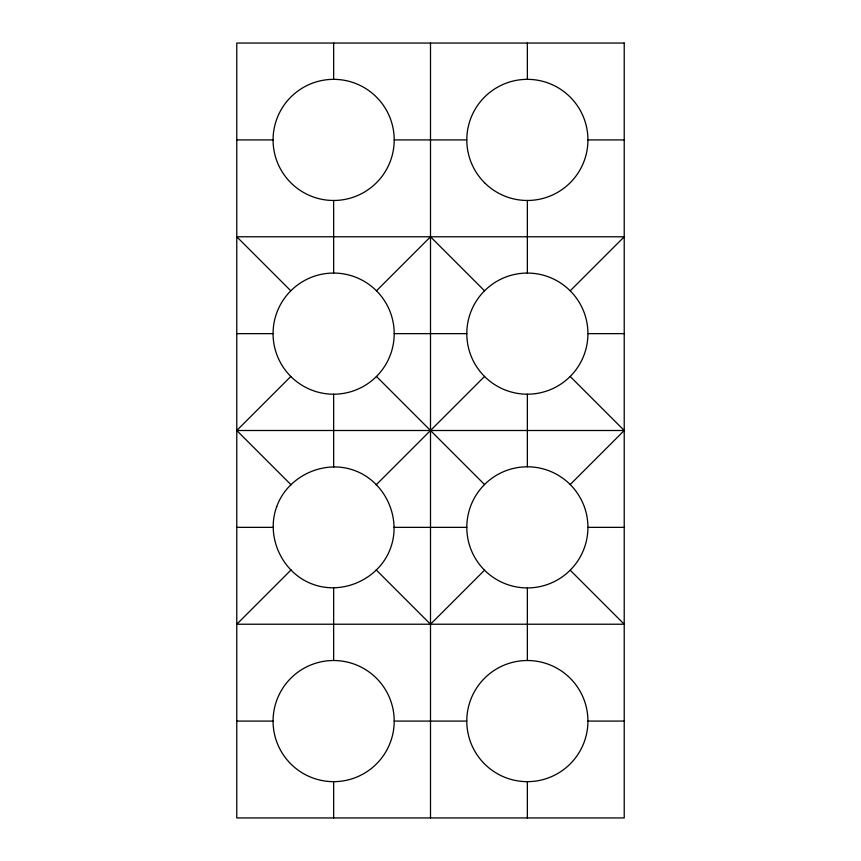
<?xml version="1.0" encoding="UTF-8"?>
<svg xmlns="http://www.w3.org/2000/svg" width="861" height="861" viewBox="0 0 861 861"><rect width="100%" height="100%" fill="white"/><g stroke="black" fill="none" stroke-linecap="round" stroke-linejoin="round"><path stroke-width="1.29" d="M291.136 484.861L236.775 430.5L290.814 376.461M376.461 290.814L430.5 236.775L484.539 290.814M291.136 569.864L236.775 624.225L624.225 624.225L570.186 570.186M376.139 484.861L484.539 376.461A60.571 60.571 0 0 1 511.682 275.133A60.571 60.571 0 0 1 585.867 349.318A60.571 60.571 0 0 1 484.539 376.461M570.186 290.814L624.225 236.775L236.775 236.775L290.814 290.814M484.539 570.186A60.571 60.571 0 0 0 585.867 543.043A60.571 60.571 0 0 0 511.682 468.858A60.571 60.571 0 0 0 484.539 570.186L430.5 624.225L376.139 569.864M570.186 484.539L624.225 430.5L570.186 376.461M236.775 139.912L273.066 139.912M394.209 139.912A60.571 60.571 0 0 1 303.352 192.369A60.571 60.571 0 0 1 303.352 87.456A60.571 60.571 0 0 1 394.209 139.912L466.791 139.912M587.934 139.912L624.225 139.912M236.775 333.637L273.066 333.637M394.209 333.637A60.571 60.571 0 0 0 303.352 281.181A60.571 60.571 0 0 0 303.352 386.094A60.571 60.571 0 0 0 394.209 333.637L466.791 333.637M587.934 333.637L624.225 333.637M236.775 430.5L624.225 430.5M236.775 527.362L273.54 527.362M393.735 527.362L466.791 527.362M587.934 527.362L624.225 527.362M236.775 721.087L273.066 721.087M394.209 721.087A60.571 60.571 0 0 1 303.352 773.544A60.571 60.571 0 0 1 303.352 668.631A60.571 60.571 0 0 1 394.209 721.087L466.791 721.087M587.934 721.087A60.571 60.571 0 0 0 497.077 668.631A60.571 60.571 0 0 0 497.077 773.544A60.571 60.571 0 0 0 587.934 721.087L624.225 721.087M376.461 376.461L484.539 484.539M527.362 43.05L527.362 79.341M527.362 200.484L527.362 273.066M527.362 394.209L527.362 466.791M527.362 587.934L527.362 660.516M527.362 781.659L527.362 817.95M430.5 43.05L430.5 817.95M333.637 43.05L333.637 79.341M333.637 200.484L333.637 273.066M333.637 394.209L333.637 467.265M333.637 587.46L333.637 660.516M333.637 781.659L333.637 817.95M276.768 506.505C265.425 536.877 282.279 573.265 312.78 584.232C343.152 595.575 379.54 578.721 390.507 548.22C401.85 517.848 384.996 481.46 354.495 470.493C324.123 459.15 287.735 476.004 276.768 506.505M624.225 43.05L236.775 43.05L236.775 817.95L624.225 817.95L624.225 43.05M484.539 182.736A60.571 60.571 0 0 0 585.867 155.593A60.571 60.571 0 0 0 511.682 81.408A60.571 60.571 0 0 0 484.539 182.736"/></g></svg>
